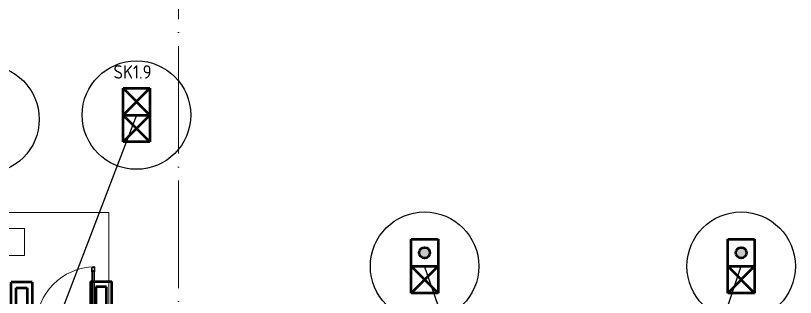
# Model space of a CAD drawing. Header units: millimetres. Extents: x -325553 to 627452, y -28539 to 738858.
# Drawn here: x -18945 to -4444, y 167790 to 173030 of the extents above; entities that cross this region are included whole.
import ezdxf

# ---------------------------------------------------------------- set-up
doc = ezdxf.new("R2010")
doc.units = ezdxf.units.MM
doc.set_wipeout_variables(frame=1)
doc.linetypes.add('ADSK_Линия сетки', pattern=[25, 20, -2.5, 0, -2.5])
doc.layers.add('000_доп.МДУ', color=7, linetype='Continuous')
for name, color, linetype, lineweight in [('RC-Линии_связи-Адресные', 5, 'Continuous', 30), ('Аннотация', 7, 'Continuous', 18), ('Двери', 252, 'Continuous', 9), ('Маркировка Не АУ', 7, 'Continuous', 25), ('НО СКУД', 7, 'Continuous', 50), ('Оси', 252, 'Continuous', 9), ('Перекрытие', 252, 'Continuous', 18), ('СКУД', 1, 'Continuous', 30)]:
    doc.layers.add(name, color=color, linetype=linetype, lineweight=lineweight)
doc.layers.add('Двери открывание', color=7, linetype='Continuous', lineweight=9, true_color=0xc0c0c0)
doc.styles.add('ISOCPEUR', font='isocpeur.ttf', dxfattribs={"width": 0.9, "height": 350})

# ---------------------------------------------------------------- blocks, each defined once
blk = doc.blocks.new('1 этаж')
at = {"layer": 'Аннотация', "color": 251, "lineweight": 20, "true_color": 0x636466}
for p, q in [((-20817, -1188), (-19517, -1188)), ((-19517, -1188), (-19517, -1688)), ((-19517, -1688), (-20817, -1688))]:
    blk.add_line(p, q, dxfattribs=at)
at = {"layer": 'Двери', "color": 251, "lineweight": 30, "true_color": 0x636466}
for p, q in [((-18262, -1916), (-18270, -1916)), ((-18270, -1916), (-18270, -1992)), ((-18270, -1992), (-18253, -1992)), ((-18228, -1907), (-18262, -1907)), ((-18262, -1907), (-18262, -1916)), ((-18253, -1992), (-18253, -1974)), ((-18253, -1974), (-18229, -1974)), ((-18229, -1974), (-18229, -1992)), ((-18229, -1992), (-18220, -1992)), ((-18220, -1898), (-18228, -1898)), ((-18228, -1898), (-18228, -1907)), ((-18220, -1992), (-18220, -1898))]:
    blk.add_line(p, q, dxfattribs=at)
at = {"layer": 'Двери', "color": 251, "true_color": 0x636466}
for p, q in [((-18270, -1992), (-18270, -2902)), ((-18253, -2920), (-18253, -1974)), ((-18253, -1974), (-18229, -1974)), ((-18229, -1974), (-18229, -2920)), ((-18220, -2902), (-18220, -1992))]:
    blk.add_line(p, q, dxfattribs=at)
at = {"layer": 'Двери открывание', "color": 251, "true_color": 0x636466}
blk.add_arc((-18202, -2996), 1098, 90.9393, 180, dxfattribs=at)
at = {"layer": 'Оси', "color": 251, "linetype": 'ADSK_Линия сетки', "ltscale": 100, "true_color": 0x636466}
blk.add_line((-16656, 32207), (-16656, -33770), dxfattribs=at)
at = {"layer": 'Перекрытие', "color": 251, "ltscale": 100, "true_color": 0x636466}
for p, q in [((-17951, -892), (-21706, -892)), ((-17951, -2842), (-17951, -892))]:
    blk.add_line(p, q, dxfattribs=at)
blk = doc.blocks.new('2 идентификатора - считыватель + кнопка')
at = {"color": 4}
blk.add_wipeout([(-500, 250), (500, 250), (500, -250), (-500, -250)], dxfattribs=at).dxf.layer = 'НО СКУД'
at = {"layer": 'НО СКУД'}
h = blk.add_hatch(color=4, dxfattribs=at)
h.dxf.hatch_style = 1
h.paths.add_polyline_path([(-350, 0, 1), (-150, 0, 1)])
at = {"layer": 'НО СКУД', "color": 4, "ltscale": 30}
blk.add_line((-500, -250), (-500, 250), dxfattribs=at)
at = {"layer": 'НО СКУД', "color": 4}
for p, q in [((-500, -250), (-500, 250)), ((-500, 250), (500, 250)), ((0, -250), (0, 250)), ((0, -250), (500, 250)), ((0, 250), (500, -250)), ((500, 250), (500, -250)), ((500, -250), (-500, -250))]:
    blk.add_line(p, q, dxfattribs=at)
at = {"layer": 'НО СКУД', "color": 4, "ltscale": 30}
blk.add_circle((-250, 0), 100, dxfattribs=at)
blk = doc.blocks.new('сс')
at = {"color": 1}
blk.add_wipeout([(449226, 14732), (448226, 14732), (448226, 15232), (449226, 15232)], dxfattribs=at).dxf.layer = 'НО СКУД'
at = {"layer": 'НО СКУД', "color": 1}
for p, q in [((448226, 15232), (449226, 15232)), ((448226, 14732), (448226, 15232)), ((448726, 15232), (448226, 14732)), ((448726, 14732), (448226, 15232)), ((448726, 15232), (448726, 14732)), ((449226, 15232), (448726, 14732)), ((449226, 14732), (448726, 15232)), ((449226, 15232), (449226, 14732)), ((449226, 14732), (448226, 14732))]:
    blk.add_line(p, q, dxfattribs=at)
at = {"layer": 'НО СКУД', "color": 1, "ltscale": 30}
blk.add_line((449226, 15232), (449226, 14732), dxfattribs=at)
blk = doc.blocks.new('считыватель')
at = {"layer": 'СКУД', "linetype": 'ByBlock', "lineweight": 50, "ltscale": 100}
for p, q in [((-165, -250), (-165, 250)), ((165, 250), (-165, 250)), ((165, 250), (165, -250)), ((-83, 163), (83, 163)), ((-83, -167), (-83, 163)), ((83, 163), (83, -167)), ((83, -167), (-83, -167)), ((165, -250), (-165, -250))]:
    blk.add_line(p, q, dxfattribs=at)

msp = doc.modelspace()

# ---------------------------------------------------------------- linework, layer by layer
at = {"color": 7}
msp.add_circle((-19513.6, 171102.8), 1008.8, dxfattribs=at)

# ---------------------------------------------------------------- block references
at = {"layer": '000_доп.МДУ', "color": 7, "lineweight": 0}
msp.add_blockref('1 этаж', (740.6, 170258), dxfattribs=at)
at = {"layer": 'СКУД', "yscale": 1.2, "zscale": 1.2}
for p, xscale in [((-18831.6, 167771.3), 1.2), ((-17354.1, 167788.6), -1.2)]:
    msp.add_blockref('считыватель', p, dxfattribs=dict(at, xscale=xscale))

# ---------------------------------------------------------------- next in the draw order: block references
at = {"layer": 'RC-Линии_связи-Адресные', "rotation": 90}
msp.add_blockref('сс', (-1714.9, -277545.4), dxfattribs=at)
at = {"layer": 'НО СКУД', "rotation": 269.999999999613}
for p in [(-11339.3, 168370.1), (-5452.7, 168370.1)]:
    msp.add_blockref('2 идентификатора - считыватель + кнопка', p, dxfattribs=at)

# ---------------------------------------------------------------- next in the draw order: texts
at = {"layer": 'Маркировка Не АУ', "insert": (-16770.4, 171983.2), "char_height": 250, "width": 1035.25, "attachment_point": 5, "style": 'ISOCPEUR', "bg_fill": 3, "box_fill_scale": 1, "bg_fill_color": 256, "bg_fill_transparency": 0}
msp.add_mtext('SK1.9', dxfattribs=at)

# ---------------------------------------------------------------- next in the draw order: linework, layer by layer
at = {"color": 7}
for points in [[(-16697.1, 171180.7), (-18246.9, 167125.7)], [(-8383.8, 159863), (-11339.3, 168370.1)], [(-7611.8, 161890.5), (-5452.7, 168370.1)]]:
    msp.add_lwpolyline(points, dxfattribs=at)
for centre in [(-16697.1, 171180.7), (-11339.3, 168370.1), (-5452.7, 168370.1)]:
    msp.add_circle(centre, 1008.8, dxfattribs=at)

doc.saveas('drawing.dxf')
